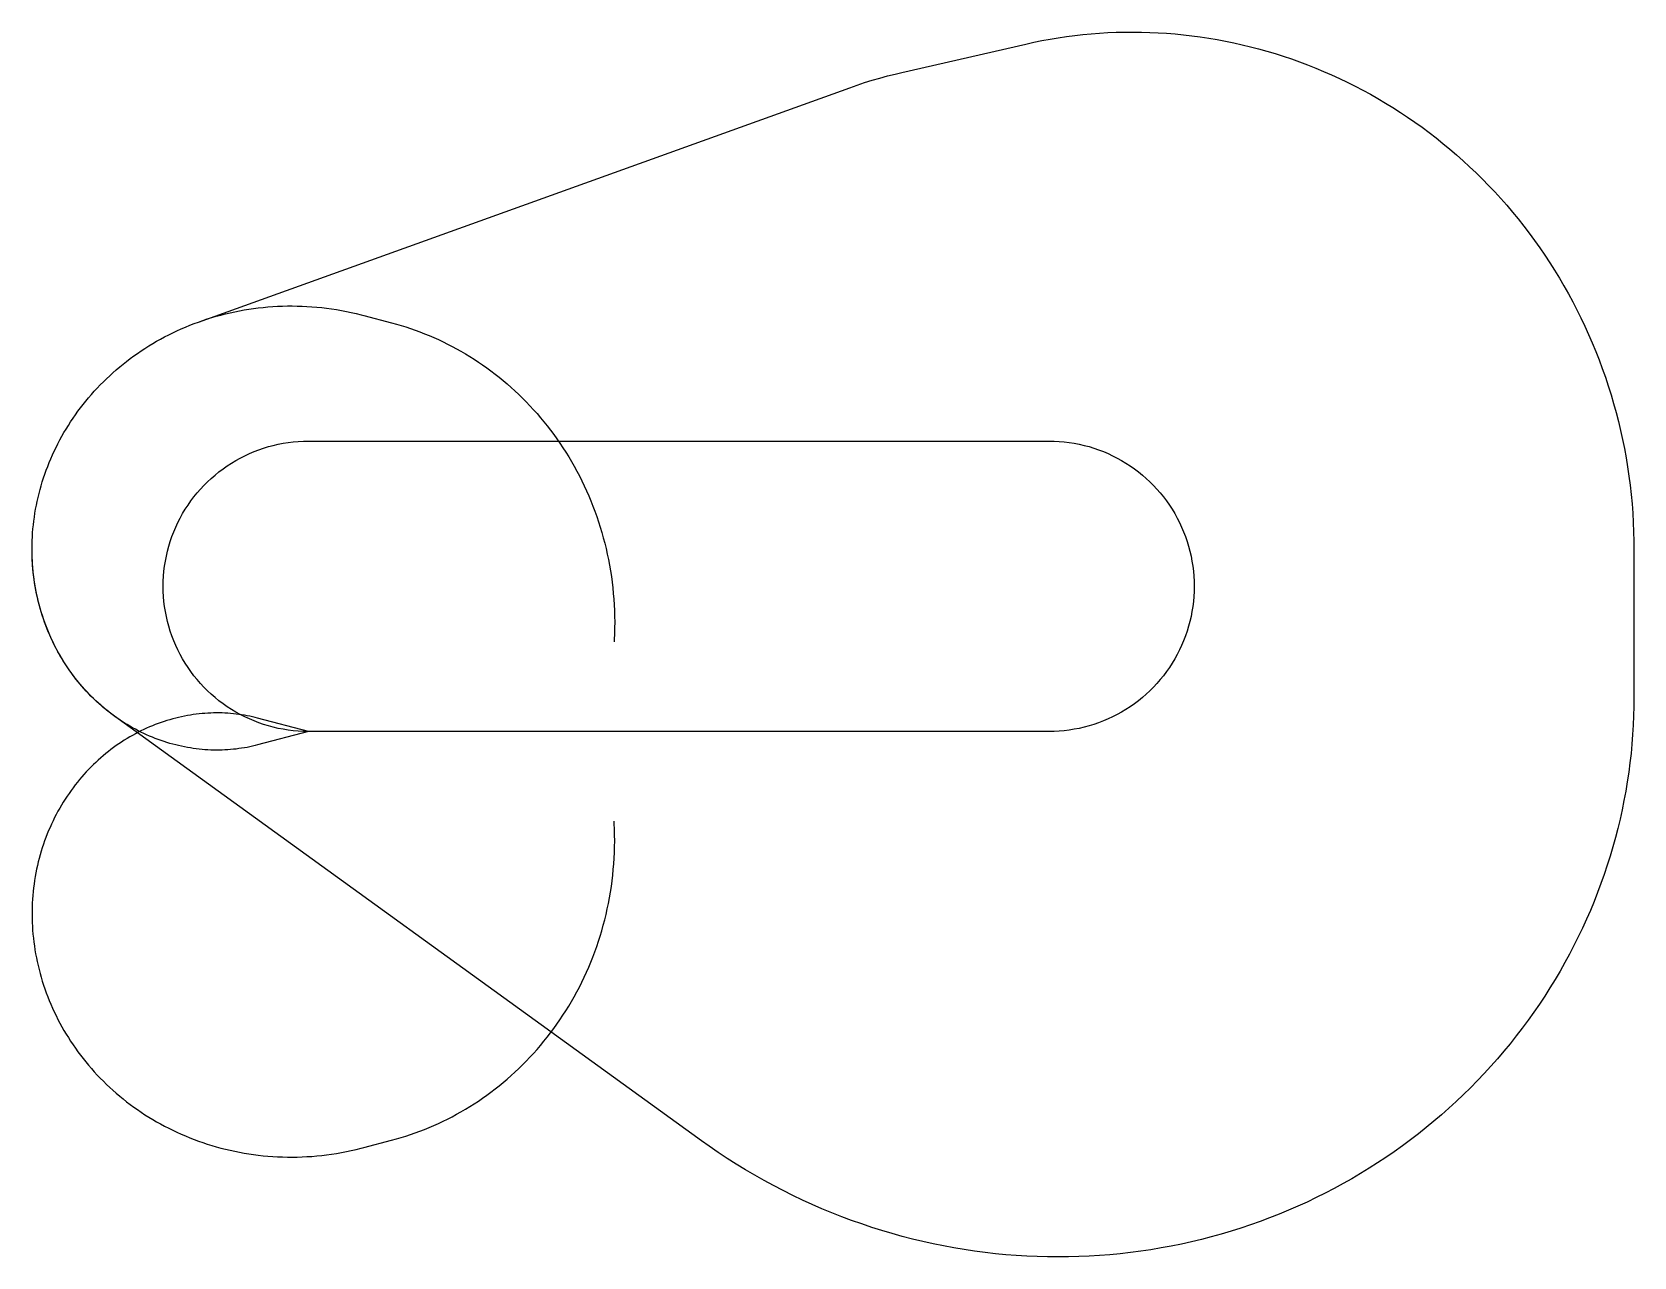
# Model space of a CAD drawing. Header units: metres. Extents: x -7532 to 36122, y -14318 to 19060.
import ezdxf

# ---------------------------------------------------------------- set-up
doc = ezdxf.new("R2010")
doc.units = ezdxf.units.M

msp = doc.modelspace()

# ---------------------------------------------------------------- linework, layer by layer
at = {"layer": 'NorminalTrack', "color": 1}
msp.add_lwpolyline([(0, 0), (0, 0), (-138, 2), (-276, 10), (-414, 22), (-551, 39), (-687, 60), (-823, 86), (-958, 118), (-1091, 153), (-1223, 194), (-1354, 239), (-1483, 288), (-1610, 342), (-1735, 401), (-1858, 463), (-1979, 530), (-2097, 601), (-2213, 677), (-2326, 756), (-2437, 839), (-2544, 926), (-2648, 1017), (-2749, 1111), (-2847, 1209), (-2941, 1310), (-3032, 1414), (-3119, 1521), (-3202, 1632), (-3281, 1745), (-3357, 1861), (-3428, 1979), (-3495, 2100), (-3557, 2223), (-3616, 2348), (-3670, 2475), (-3719, 2604), (-3764, 2735), (-3805, 2867), (-3840, 3000), (-3871, 3135), (-3898, 3271), (-3919, 3407), (-3936, 3544), (-3948, 3682), (-3956, 3820), (-3958, 3958), (-3956, 4096), (-3948, 4234), (-3936, 4372), (-3919, 4509), (-3898, 4645), (-3871, 4781), (-3840, 4915), (-3805, 5049), (-3764, 5181), (-3719, 5312), (-3670, 5441), (-3616, 5568), (-3557, 5693), (-3495, 5816), (-3428, 5937), (-3357, 6055), (-3281, 6171), (-3202, 6284), (-3119, 6395), (-3032, 6502), (-2941, 6606), (-2847, 6707), (-2749, 6805), (-2648, 6899), (-2544, 6990), (-2437, 7077), (-2326, 7160), (-2213, 7239), (-2097, 7314), (-1979, 7386), (-1858, 7453), (-1735, 7515), (-1610, 7574), (-1483, 7628), (-1354, 7677), (-1223, 7722), (-1091, 7763), (-958, 7798), (-823, 7829), (-687, 7856), (-551, 7877), (-414, 7894), (-276, 7906), (-138, 7913), (0, 7916), (0, 7916), (20181, 7916), (20181, 7916), (20319, 7913), (20457, 7906), (20594, 7894), (20731, 7877), (20868, 7856), (21003, 7829), (21138, 7798), (21272, 7763), (21404, 7722), (21534, 7677), (21663, 7628), (21790, 7574), (21916, 7515), (22039, 7453), (22160, 7386), (22278, 7314), (22394, 7239), (22507, 7160), (22617, 7077), (22725, 6990), (22829, 6899), (22930, 6805), (23028, 6707), (23122, 6606), (23213, 6502), (23299, 6395), (23383, 6284), (23462, 6171), (23537, 6055), (23608, 5937), (23675, 5816), (23738, 5693), (23796, 5568), (23850, 5441), (23900, 5312), (23945, 5181), (23985, 5049), (24021, 4915), (24052, 4781), (24078, 4645), (24100, 4509), (24117, 4372), (24129, 4234), (24136, 4096), (24138, 3958), (24136, 3820), (24129, 3682), (24117, 3544), (24100, 3407), (24078, 3271), (24052, 3135), (24021, 3000), (23985, 2867), (23945, 2735), (23900, 2604), (23850, 2475), (23796, 2348), (23738, 2223), (23675, 2100), (23608, 1979), (23537, 1861), (23462, 1745), (23383, 1632), (23299, 1521), (23213, 1414), (23122, 1310), (23028, 1209), (22930, 1111), (22829, 1017), (22725, 926), (22617, 839), (22507, 756), (22394, 677), (22278, 601), (22160, 530), (22039, 463), (21916, 401), (21790, 342), (21663, 288), (21534, 239), (21404, 194), (21272, 153), (21138, 118), (21003, 86), (20868, 60), (20731, 39), (20594, 22), (20457, 10), (20319, 2), (20181, 0), (0, 0)], dxfattribs=at)
at = {"layer": 'WindSpiral', "color": 5}
for points in [[(0, 0), (-1384, -365), (-1455, -383), (-1527, -400), (-1599, -416), (-1672, -431), (-1746, -444), (-1820, -456), (-1894, -467), (-1969, -477), (-2045, -485), (-2121, -492), (-2197, -498), (-2274, -502), (-2351, -505), (-2429, -507), (-2507, -507), (-2585, -506), (-2663, -504), (-2742, -500), (-2821, -495), (-2900, -489), (-2979, -481), (-3059, -471), (-3138, -460), (-3218, -448), (-3298, -435), (-3378, -419), (-3457, -403), (-3537, -385), (-3617, -365), (-3697, -344), (-3776, -322), (-3856, -298), (-3935, -273), (-4015, -246), (-4094, -218), (-4173, -188), (-4251, -156), (-4330, -124), (-4408, -89), (-4485, -54), (-4563, -16), (-4640, 22), (-4716, 63), (-4792, 104), (-4868, 147), (-4943, 192), (-5018, 238), (-5092, 286), (-5165, 335), (-5238, 385), (-5310, 437), (-5382, 490), (-5452, 545), (-5523, 601), (-5592, 659), (-5660, 718), (-5728, 778), (-5795, 840), (-5861, 903), (-5926, 968), (-5991, 1034), (-6054, 1101), (-6116, 1169), (-6178, 1239), (-6238, 1310), (-6297, 1383), (-6355, 1456), (-6412, 1531), (-6468, 1607), (-6523, 1685), (-6576, 1763), (-6629, 1843), (-6680, 1924), (-6730, 2006), (-6778, 2089), (-6826, 2173), (-6871, 2259), (-6916, 2345), (-6959, 2433), (-7001, 2521), (-7041, 2611), (-7080, 2701), (-7118, 2792), (-7154, 2885), (-7188, 2978), (-7221, 3072), (-7252, 3167), (-7282, 3263), (-7310, 3359), (-7337, 3457), (-7362, 3555), (-7385, 3654), (-7407, 3753), (-7427, 3853), (-7445, 3954), (-7462, 4056), (-7477, 4158), (-7490, 4260), (-7501, 4363), (-7511, 4467), (-7519, 4571), (-7525, 4675), (-7529, 4780), (-7531, 4885), (-7532, 4991), (-7530, 5097), (-7527, 5203), (-7522, 5309), (-7515, 5416), (-7506, 5522), (-7496, 5629), (-7483, 5736), (-7469, 5843), (-7452, 5950), (-7434, 6057), (-7414, 6164), (-7391, 6271), (-7367, 6378), (-7341, 6485), (-7313, 6591), (-7283, 6698), (-7252, 6804), (-7218, 6909), (-7182, 7015), (-7144, 7120), (-7105, 7225), (-7063, 7329), (-7020, 7433), (-6974, 7536), (-6927, 7639), (-6878, 7742), (-6826, 7843), (-6773, 7944), (-6718, 8045), (-6662, 8144), (-6603, 8243), (-6542, 8341), (-6480, 8439), (-6415, 8535), (-6349, 8631), (-6281, 8726), (-6211, 8819), (-6139, 8912), (-6066, 9004), (-5990, 9094), (-5913, 9184), (-5835, 9272), (-5754, 9360), (-5672, 9446), (-5588, 9530), (-5502, 9614), (-5415, 9696), (-5326, 9777), (-5235, 9857), (-5143, 9935), (-5049, 10012), (-4954, 10087), (-4857, 10161), (-4758, 10233), (-4658, 10304), (-4557, 10373), (-4454, 10441), (-4350, 10507), (-4244, 10571), (-4137, 10633), (-4028, 10694), (-3919, 10753), (-3808, 10810), (-3695, 10866), (-3582, 10919), (-3467, 10971), (-3351, 11021), (-3234, 11069), (-3116, 11115), (-2997, 11159), (-2997, 11159), (14752, 17544), (14954, 17615), (15157, 17682), (15363, 17746), (15569, 17806), (15777, 17863), (15986, 17916), (16173, 17960), (19550, 18734), (19770, 18782), (19990, 18827), (20212, 18867), (20435, 18904), (20658, 18937), (20883, 18966), (21108, 18991), (21334, 19013), (21560, 19030), (21787, 19044), (22015, 19053), (22243, 19059), (22472, 19060), (22700, 19058), (22929, 19052), (23159, 19041), (23388, 19027), (23617, 19008), (23846, 18986), (24075, 18959), (24304, 18929), (24533, 18894), (24761, 18856), (24989, 18813), (25217, 18766), (25443, 18715), (25670, 18661), (25895, 18602), (26120, 18539), (26344, 18472), (26567, 18402), (26789, 18327), (27010, 18248), (27230, 18166), (27449, 18079), (27666, 17988), (27882, 17894), (28097, 17796), (28310, 17693), (28522, 17587), (28732, 17478), (28941, 17364), (29147, 17247), (29352, 17125), (29555, 17001), (29756, 16872), (29955, 16740), (30152, 16604), (30347, 16464), (30539, 16321), (30730, 16175), (30917, 16025), (31103, 15871), (31286, 15714), (31467, 15554), (31644, 15391), (31820, 15224), (31992, 15054), (32162, 14880), (32329, 14704), (32493, 14524), (32654, 14341), (32812, 14156), (32967, 13967), (33119, 13775), (33267, 13581), (33413, 13384), (33555, 13184), (33694, 12981), (33829, 12776), (33961, 12568), (34090, 12357), (34215, 12144), (34336, 11929), (34454, 11711), (34568, 11491), (34678, 11269), (34785, 11044), (34887, 10818), (34986, 10589), (35081, 10358), (35172, 10126), (35260, 9892), (35343, 9655), (35422, 9418), (35497, 9178), (35568, 8937), (35635, 8695), (35697, 8451), (35756, 8205), (35810, 7959), (35860, 7711), (35906, 7462), (35947, 7212), (35984, 6961), (36017, 6709), (36045, 6457), (36069, 6203), (36088, 5949), (36104, 5694), (36114, 5439), (36121, 5183), (36122, 4953), (36122, 943), (36120, 686), (36113, 430), (36102, 173), (36086, -84), (36066, -341), (36042, -598), (36012, -854), (35979, -1111), (35940, -1367), (35897, -1622), (35850, -1877), (35798, -2132), (35742, -2386), (35681, -2639), (35616, -2892), (35546, -3143), (35472, -3394), (35393, -3643), (35310, -3892), (35223, -4139), (35131, -4385), (35034, -4630), (34934, -4873), (34829, -5114), (34719, -5355), (34605, -5593), (34487, -5830), (34365, -6064), (34239, -6297), (34108, -6528), (33973, -6757), (33834, -6984), (33691, -7209), (33544, -7431), (33393, -7651), (33238, -7868), (33079, -8083), (32916, -8296), (32749, -8506), (32578, -8713), (32403, -8917), (32225, -9119), (32043, -9317), (31857, -9513), (31668, -9705), (31475, -9895), (31279, -10081), (31079, -10264), (30876, -10444), (30670, -10620), (30460, -10793), (30247, -10962), (30031, -11128), (29812, -11291), (29589, -11449), (29364, -11604), (29136, -11755), (28905, -11902), (28671, -12046), (28434, -12185), (28195, -12320), (27953, -12452), (27709, -12579), (27462, -12702), (27213, -12821), (26961, -12935), (26708, -13046), (26452, -13152), (26194, -13253), (25934, -13351), (25671, -13443), (25408, -13532), (25142, -13615), (24874, -13695), (24605, -13769), (24335, -13839), (24063, -13905), (23789, -13965), (23514, -14021), (23238, -14072), (22961, -14119), (22683, -14160), (22404, -14197), (22124, -14229), (21843, -14256), (21561, -14278), (21278, -14295), (20996, -14308), (20712, -14315), (20428, -14318), (20144, -14315), (19860, -14308), (19575, -14295), (19291, -14278), (19006, -14256), (18722, -14228), (18438, -14196), (18154, -14158), (17871, -14116), (17588, -14069), (17305, -14016), (17024, -13959), (16743, -13897), (16462, -13830), (16183, -13757), (15905, -13680), (15628, -13598), (15352, -13511), (15077, -13419), (14804, -13322), (14532, -13221), (14262, -13114), (13993, -13003), (13726, -12887), (13460, -12766), (13197, -12640), (12936, -12510), (12676, -12375), (12419, -12235), (12164, -12091), (11911, -11942), (11661, -11789), (11413, -11631), (11167, -11468), (10925, -11301), (10715, -11152), (-5286, 419), (-5357, 472), (-5428, 526), (-5499, 582), (-5568, 639), (-5637, 698), (-5705, 758), (-5772, 819), (-5839, 882), (-5904, 946), (-5969, 1011), (-6032, 1078), (-6095, 1146), (-6157, 1215), (-6217, 1286), (-6277, 1358), (-6335, 1431), (-6393, 1506), (-6449, 1581), (-6504, 1658), (-6558, 1736), (-6611, 1816), (-6663, 1896), (-6713, 1978), (-6762, 2061), (-6810, 2145), (-6856, 2230), (-6901, 2316), (-6945, 2403), (-6987, 2491), (-7028, 2580), (-7067, 2670), (-7105, 2761), (-7142, 2853), (-7177, 2946), (-7210, 3040), (-7242, 3134), (-7272, 3230), (-7301, 3326), (-7328, 3423), (-7354, 3521), (-7378, 3620), (-7400, 3719), (-7420, 3819), (-7439, 3920), (-7456, 4021), (-7472, 4123), (-7486, 4225), (-7498, 4328), (-7508, 4431), (-7516, 4535), (-7523, 4639), (-7528, 4744), (-7531, 4849), (-7532, 4955), (-7532, 4968)], [(0, 0), (-1384, -365), (-1455, -383), (-1527, -400), (-1599, -416), (-1672, -431), (-1746, -444), (-1820, -456), (-1894, -467), (-1969, -477), (-2045, -485), (-2121, -492), (-2197, -498), (-2274, -502), (-2351, -505), (-2429, -507), (-2507, -507), (-2585, -506), (-2663, -504), (-2742, -500), (-2821, -495), (-2900, -489), (-2979, -481), (-3059, -471), (-3138, -460), (-3218, -448), (-3298, -435), (-3378, -419), (-3457, -403), (-3537, -385), (-3617, -365), (-3697, -344), (-3776, -322), (-3856, -298), (-3935, -273), (-4015, -246), (-4094, -218), (-4173, -188), (-4251, -156), (-4330, -124), (-4408, -89), (-4485, -54), (-4563, -16), (-4640, 22), (-4716, 63), (-4792, 104), (-4868, 147), (-4943, 192), (-5018, 238), (-5092, 286), (-5165, 335), (-5238, 385), (-5310, 437), (-5382, 490), (-5452, 545), (-5523, 601), (-5592, 659), (-5660, 718), (-5728, 778), (-5795, 840), (-5861, 903), (-5926, 968), (-5991, 1034), (-6054, 1101), (-6116, 1169), (-6178, 1239), (-6238, 1310), (-6297, 1383), (-6355, 1456), (-6412, 1531), (-6468, 1607), (-6523, 1685), (-6576, 1763), (-6629, 1843), (-6680, 1924), (-6730, 2006), (-6778, 2089), (-6826, 2173), (-6871, 2259), (-6916, 2345), (-6959, 2433), (-7001, 2521), (-7041, 2611), (-7080, 2701), (-7118, 2792), (-7154, 2885), (-7188, 2978), (-7221, 3072), (-7252, 3167), (-7282, 3263), (-7310, 3359), (-7337, 3457), (-7362, 3555), (-7385, 3654), (-7407, 3753), (-7427, 3853), (-7445, 3954), (-7462, 4056), (-7477, 4158), (-7490, 4260), (-7501, 4363), (-7511, 4467), (-7519, 4571), (-7525, 4675), (-7529, 4780), (-7531, 4885), (-7532, 4991), (-7530, 5097), (-7527, 5203), (-7522, 5309), (-7515, 5416), (-7506, 5522), (-7496, 5629), (-7483, 5736), (-7469, 5843), (-7452, 5950), (-7434, 6057), (-7414, 6164), (-7391, 6271), (-7367, 6378), (-7341, 6485), (-7313, 6591), (-7283, 6698), (-7252, 6804), (-7218, 6909), (-7182, 7015), (-7144, 7120), (-7105, 7225), (-7063, 7329), (-7020, 7433), (-6974, 7536), (-6927, 7639), (-6878, 7742), (-6826, 7843), (-6773, 7944), (-6718, 8045), (-6662, 8144), (-6603, 8243), (-6542, 8341), (-6480, 8439), (-6415, 8535), (-6349, 8631), (-6281, 8726), (-6211, 8819), (-6139, 8912), (-6066, 9004), (-5990, 9094), (-5913, 9184), (-5835, 9272), (-5754, 9360), (-5672, 9446), (-5588, 9530), (-5502, 9614), (-5415, 9696), (-5326, 9777), (-5235, 9857), (-5143, 9935), (-5049, 10012), (-4954, 10087), (-4857, 10161), (-4758, 10233), (-4658, 10304), (-4557, 10373), (-4454, 10441), (-4350, 10507), (-4244, 10571), (-4137, 10633), (-4028, 10694), (-3919, 10753), (-3808, 10810), (-3695, 10866), (-3582, 10919), (-3467, 10971), (-3351, 11021), (-3234, 11069), (-3116, 11115), (-2997, 11159), (-2877, 11201), (-2755, 11241), (-2633, 11279), (-2510, 11315), (-2386, 11349), (-2261, 11381), (-2135, 11411), (-2009, 11438), (-1881, 11464), (-1753, 11487), (-1625, 11508), (-1495, 11527), (-1365, 11543), (-1235, 11558), (-1104, 11570), (-972, 11580), (-840, 11587), (-707, 11593), (-574, 11596), (-441, 11596), (-308, 11595), (-174, 11591), (-40, 11584), (94, 11576), (229, 11564), (363, 11551), (497, 11535), (632, 11517), (766, 11496), (901, 11473), (1035, 11448), (1169, 11420), (1303, 11390), (1436, 11357), (1513, 11338), (2267, 11138), (2397, 11103), (2526, 11065), (2655, 11025), (2784, 10983), (2912, 10938), (3039, 10891), (3166, 10841), (3293, 10789), (3418, 10735), (3543, 10679), (3668, 10620), (3791, 10559), (3914, 10496), (4036, 10430), (4157, 10362), (4277, 10292), (4396, 10220), (4514, 10145), (4631, 10069), (4747, 9990), (4862, 9908), (4975, 9825), (5088, 9739), (5199, 9652), (5308, 9562), (5417, 9470), (5524, 9376), (5629, 9280), (5734, 9182), (5836, 9082), (5937, 8980), (6037, 8876), (6135, 8770), (6231, 8662), (6325, 8552), (6418, 8440), (6509, 8327), (6598, 8212), (6686, 8094), (6771, 7975), (6855, 7855), (6936, 7733), (7016, 7609), (7093, 7483), (7169, 7356), (7243, 7227), (7314, 7097), (7383, 6965), (7450, 6832), (7515, 6697), (7578, 6561), (7638, 6423), (7696, 6285), (7752, 6145), (7805, 6003), (7856, 5861), (7905, 5717), (7951, 5573), (7995, 5427), (8036, 5280), (8075, 5132), (8112, 4983), (8145, 4833), (8177, 4683), (8205, 4531), (8231, 4379), (8255, 4226), (8276, 4073), (8294, 3918), (8309, 3763), (8322, 3608), (8332, 3452), (8340, 3296), (8344, 3139), (8346, 2982), (8345, 2824), (8342, 2666), (8336, 2508), (8332, 2441)], [(0, 0), (-1384, 365), (-1455, 383), (-1527, 400), (-1599, 416), (-1672, 431), (-1746, 444), (-1820, 456), (-1894, 467), (-1969, 477), (-2045, 485), (-2121, 492), (-2197, 498), (-2274, 502), (-2351, 505), (-2429, 507), (-2507, 507), (-2585, 506), (-2663, 504), (-2742, 500), (-2821, 495), (-2900, 489), (-2979, 481), (-3059, 471), (-3138, 460), (-3218, 448), (-3298, 435), (-3378, 419), (-3457, 403), (-3537, 385), (-3617, 365), (-3697, 344), (-3776, 322), (-3856, 298), (-3935, 273), (-4015, 246), (-4094, 218), (-4173, 188), (-4251, 156), (-4330, 124), (-4408, 89), (-4485, 54), (-4563, 16), (-4640, -22), (-4716, -63), (-4792, -104), (-4868, -147), (-4943, -192), (-5018, -238), (-5092, -286), (-5165, -335), (-5238, -385), (-5310, -437), (-5382, -490), (-5452, -545), (-5523, -601), (-5592, -659), (-5660, -718), (-5728, -778), (-5795, -840), (-5861, -903), (-5926, -968), (-5991, -1034), (-6054, -1101), (-6116, -1169), (-6178, -1239), (-6238, -1310), (-6297, -1383), (-6355, -1456), (-6412, -1531), (-6468, -1607), (-6523, -1685), (-6576, -1763), (-6629, -1843), (-6680, -1924), (-6730, -2006), (-6778, -2089), (-6826, -2173), (-6871, -2259), (-6916, -2345), (-6959, -2433), (-7001, -2521), (-7041, -2611), (-7080, -2701), (-7118, -2792), (-7154, -2885), (-7188, -2978), (-7221, -3072), (-7252, -3167), (-7282, -3263), (-7310, -3359), (-7337, -3457), (-7362, -3555), (-7385, -3654), (-7407, -3753), (-7427, -3853), (-7445, -3954), (-7462, -4056), (-7477, -4158), (-7490, -4260), (-7501, -4363), (-7511, -4467), (-7519, -4571), (-7525, -4675), (-7529, -4780), (-7531, -4885), (-7532, -4991), (-7530, -5097), (-7527, -5203), (-7522, -5309), (-7515, -5416), (-7506, -5522), (-7496, -5629), (-7483, -5736), (-7469, -5843), (-7452, -5950), (-7434, -6057), (-7414, -6164), (-7391, -6271), (-7367, -6378), (-7341, -6485), (-7313, -6591), (-7283, -6698), (-7252, -6804), (-7218, -6909), (-7182, -7015), (-7144, -7120), (-7105, -7225), (-7063, -7329), (-7020, -7433), (-6974, -7536), (-6927, -7639), (-6878, -7742), (-6826, -7843), (-6773, -7944), (-6718, -8045), (-6662, -8144), (-6603, -8243), (-6542, -8341), (-6480, -8439), (-6415, -8535), (-6349, -8631), (-6281, -8726), (-6211, -8819), (-6139, -8912), (-6066, -9004), (-5990, -9094), (-5913, -9184), (-5835, -9272), (-5754, -9360), (-5672, -9446), (-5588, -9530), (-5502, -9614), (-5415, -9696), (-5326, -9777), (-5235, -9857), (-5143, -9935), (-5049, -10012), (-4954, -10087), (-4857, -10161), (-4758, -10233), (-4658, -10304), (-4557, -10373), (-4454, -10441), (-4350, -10507), (-4244, -10571), (-4137, -10633), (-4028, -10694), (-3919, -10753), (-3808, -10810), (-3695, -10866), (-3582, -10919), (-3467, -10971), (-3351, -11021), (-3234, -11069), (-3116, -11115), (-2997, -11159), (-2877, -11201), (-2755, -11241), (-2633, -11279), (-2510, -11315), (-2386, -11349), (-2261, -11381), (-2135, -11411), (-2009, -11438), (-1881, -11464), (-1753, -11487), (-1625, -11508), (-1495, -11527), (-1365, -11543), (-1235, -11558), (-1104, -11570), (-972, -11580), (-840, -11587), (-707, -11593), (-574, -11596), (-441, -11596), (-308, -11595), (-174, -11591), (-40, -11584), (94, -11576), (229, -11564), (363, -11551), (497, -11535), (632, -11517), (766, -11496), (901, -11473), (1035, -11448), (1169, -11420), (1303, -11390), (1436, -11357), (1513, -11338), (2267, -11138), (2397, -11103), (2526, -11065), (2655, -11025), (2784, -10983), (2912, -10938), (3039, -10891), (3166, -10841), (3293, -10789), (3418, -10735), (3543, -10679), (3668, -10620), (3791, -10559), (3914, -10496), (4036, -10430), (4157, -10362), (4277, -10292), (4396, -10220), (4514, -10145), (4631, -10069), (4747, -9990), (4862, -9908), (4975, -9825), (5088, -9739), (5199, -9652), (5308, -9562), (5417, -9470), (5524, -9376), (5629, -9280), (5734, -9182), (5836, -9082), (5937, -8980), (6037, -8876), (6135, -8770), (6231, -8662), (6325, -8552), (6418, -8440), (6509, -8327), (6598, -8212), (6686, -8094), (6771, -7975), (6855, -7855), (6936, -7733), (7016, -7609), (7093, -7483), (7169, -7356), (7243, -7227), (7314, -7097), (7383, -6965), (7450, -6832), (7515, -6697), (7578, -6561), (7638, -6423), (7696, -6285), (7752, -6145), (7805, -6003), (7856, -5861), (7905, -5717), (7951, -5573), (7995, -5427), (8036, -5280), (8075, -5132), (8112, -4983), (8145, -4833), (8177, -4683), (8205, -4531), (8231, -4379), (8255, -4226), (8276, -4073), (8294, -3918), (8309, -3763), (8322, -3608), (8332, -3452), (8340, -3296), (8344, -3139), (8346, -2982), (8345, -2824), (8342, -2666), (8336, -2508), (8332, -2441)]]:
    msp.add_lwpolyline(points, dxfattribs=at)

doc.saveas('drawing.dxf')
